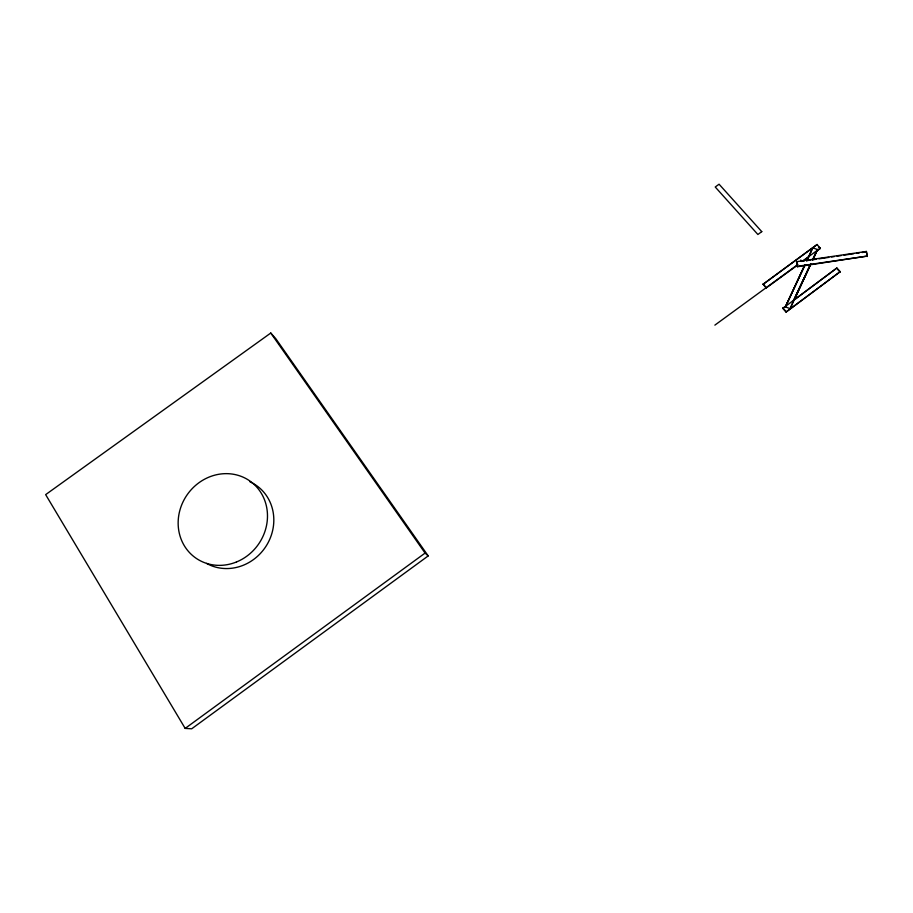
<?xml version="1.0" encoding="UTF-8"?>
<svg xmlns="http://www.w3.org/2000/svg" width="913" height="913" viewBox="0 0 913 913"><rect width="100%" height="100%" fill="white"/><g stroke="black" fill="none" stroke-linecap="round" stroke-linejoin="round"><path stroke-width="1.37" d="M797.049 265.455L766.281 287.915L763.097 284.274L817.135 244.49L820.239 248.53L816.918 250.949L817.477 249.523L812.696 247.834L806.772 260.65L810.733 260.034M766.281 287.915L763.188 283.863M796.604 261.689L797.369 266.733L867.35 256.074L866.369 251.452L796.604 261.689L797.369 266.733M782.783 308.377L836.901 268.011L840.222 271.64L786.036 312.063L782.783 308.377L785.694 306.22L805.026 265.078M804.399 265.774L785.248 307.282L785.808 305.832M786.036 312.063L840.222 271.64M790.042 309.028L793.796 299.921M812.559 248.279L807.412 260.045M817.135 244.49L763.097 284.274M817.329 249.957L812.718 259.68M836.901 268.011L793.671 300.32L810.333 264.759M816.918 250.949L817.477 249.523L812.878 259.486M867.156 256.519L866.369 251.452M810.482 264.656L790.167 308.64L785.363 306.882L804.889 264.816M794.219 299.978L810.915 263.754M812.707 259.874L817.477 249.523M806.67 260.97L808.45 257.135L803.897 260.467M793.671 300.32L810.493 264.473M812.753 259.806L817.067 250.516M785.363 306.882L785.694 306.22M428.197 555.914L191.684 728.791L185.179 728.403L45.65 494.629L270.773 333.028L275.68 338.518L428.197 555.914L425.081 553.084L270.773 333.028M714.868 325.131L797.928 264.485M802.436 261.198L820.388 248.085M185.179 728.403L425.081 553.084M804.113 261.004L801.477 261.392L800.838 260M812.114 259.828L816.279 259.224M819.052 258.813L828.753 257.386M831.526 256.975L834.299 256.576M837.073 256.165L841.227 255.56M844 255.149L853.701 253.723M856.474 253.312L859.247 252.912M862.02 252.502L866.175 251.897M797.494 266.299L867.35 256.074M837.575 269.335L840.063 272.063M818.619 246.727L820.239 248.53M782.898 307.989L786.161 311.675M249.957 481.824A46.301 42.763 -54.8 0 1 268.091 542.71A46.301 42.763 -54.8 0 1 206.578 563.401M761.773 231.64L757.893 234.493L715.233 187.005L719.067 184.209L761.773 231.64M236.478 561.974A47.077 43.402 -54.5 0 0 252.821 483.262A47.077 43.402 -54.5 0 0 179.153 513.289A47.077 43.402 -54.5 0 0 236.478 561.974"/></g></svg>
